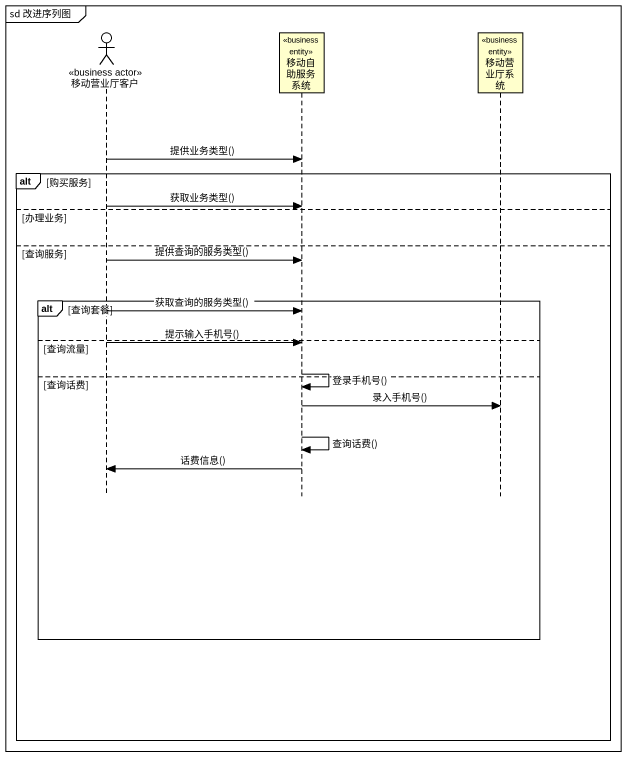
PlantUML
@startuml
mainframe sd 改进序列图
hide footbox
actor 移动营业厅客户 <<business actor>>
participant 移动自助服务系统 <<business entity>>
participant 移动营业厅系统 <<business entity>>

移动营业厅客户 -> 移动自助服务系统 : 提供业务类型()
alt 购买服务
  移动营业厅客户 -> 移动自助服务系统 : 获取业务类型()
else 办理业务
else 查询服务
  移动营业厅客户 -> 移动自助服务系统 : 提供查询的服务类型()
  alt 查询套餐
    移动营业厅客户 -> 移动自助服务系统 : 获取查询的服务类型()
  else 查询流量
    移动营业厅客户 -> 移动自助服务系统 : 提示输入手机号()
    移动自助服务系统 -> 移动自助服务系统 : 登录手机号()
  else 查询话费
    移动自助服务系统 -> 移动营业厅系统 : 录入手机号()
    移动自助服务系统 -> 移动自助服务系统 : 查询话费()
    移动自助服务系统 -> 移动营业厅客户 : 话费信息()
  end
end
@enduml
